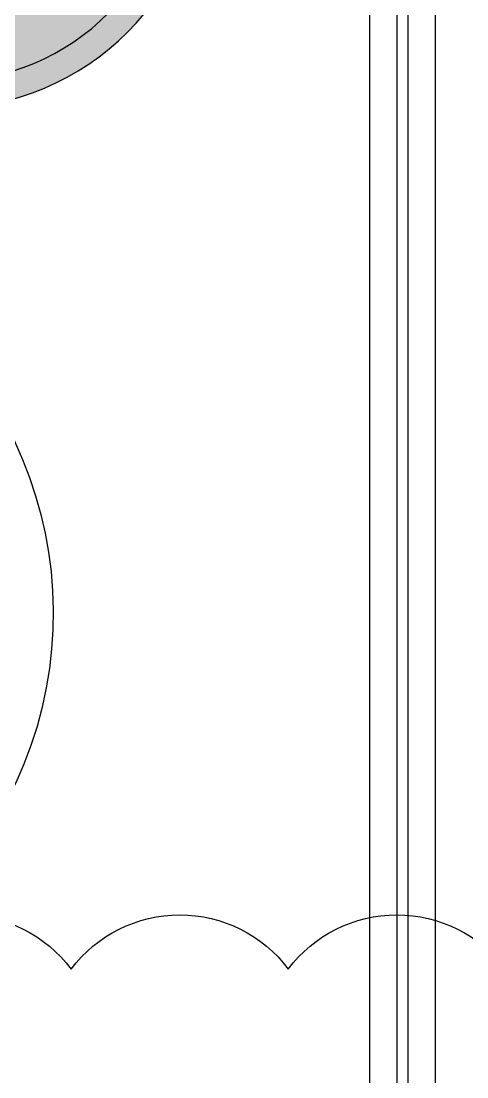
# Model space of a CAD drawing. Header units: inches. Extents: x 16106347 to 16308397, y -515360 to -420631.
# Drawn here: x 16161659 to 16162172, y -488563 to -487347 of the extents above; entities that cross this region are included whole.
import ezdxf

# ---------------------------------------------------------------- set-up
doc = ezdxf.new("R2010")
doc.units = ezdxf.units.IN
doc.header["$LTSCALE"] = 1000
doc.header["$MEASUREMENT"] = 0
doc.layers.get('0').update_dxf_attribs({"color": 1})
for name, color, linetype in [('00', 252, 'Continuous'), ('DIEN HOA', 111, 'Continuous'), ('FURINTURE', 37, 'Continuous')]:
    doc.layers.add(name, color=color, linetype=linetype)
for name, color, linetype, lineweight in [('Dimension', 18, 'Continuous', 5), ('estofado', 7, 'Continuous', 25), ('furn', 250, 'Continuous', 13), ('GLASS', 140, 'Continuous', 25)]:
    doc.layers.add(name, color=color, linetype=linetype, lineweight=lineweight)

# ---------------------------------------------------------------- blocks, each defined once
blk = doc.blocks.new('sofa chair 2')
at = {"layer": 'FURINTURE'}
blk.add_arc((44525.073, 41127.794), 15, 0, 180, dxfattribs=at)
blk = doc.blocks.new('Puff Jamaica')
for points in [[(-0.2475, 0.2107, 0.526537), (-0.2259, 0.1841, -0.475153), (0.2259, 0.1841, 0.526537), (0.2475, 0.2107, 0.462037)], [(-0.2914, 0, 1), (0.2914, 0, 1)], [(-0.2259, 0.1841, -0.526537), (-0.2475, 0.2107, 0.178139), (-0.325, 0, 0.178139), (-0.2475, -0.2107, -0.526537), (-0.2259, -0.1841, -0.172597), (-0.2914, 0, -0.172597)], [(0.325, 0, 0.178139), (0.2475, 0.2107, -0.526537), (0.2259, 0.1841, -0.172597), (0.2914, 0, -0.172597), (0.2259, -0.1841, -0.526537), (0.2475, -0.2107, 0.178139)], [(-0.2259, -0.1841, 0.526537), (-0.2475, -0.2107, 0.462037), (0.2475, -0.2107, 0.526537), (0.2259, -0.1841, -0.475153)]]:
    blk.add_hatch(color=7).paths.add_polyline_path(points)
at = {"layer": 'estofado'}
for radius in [0.325, 0.2914]:
    blk.add_circle((0, 0), radius, dxfattribs=at)
for centre, start, end in [((-0.2276, 0.2048), 163.5018, 274.5757), ((0.2276, 0.2048), 265.4243, 16.4982), ((-0.2276, -0.2048), 85.4243, 196.4982), ((0.2276, -0.2048), 343.5018, 94.5757)]:
    blk.add_arc(centre, 0.0207, start, end, dxfattribs=at)
blk = doc.blocks.new('GLASSFACADE')
at = {"layer": 'FURINTURE', "color": 7}
blk.add_lwpolyline([(356621.598, -8774.339), (356624.598, -8774.339), (356624.598, -8906.402), (356621.598, -8906.402)], close=True, dxfattribs=at)
at = {"layer": 'GLASS'}
blk.add_lwpolyline([(356622.848, -8774.339), (356623.348, -8774.339), (356623.348, -8906.402), (356622.848, -8906.402)], close=True, dxfattribs=at)
blk = doc.blocks.new('zw$8369')
at = {"layer": 'Dimension', "color": 251, "rotation": 360}
blk.add_blockref('GLASSFACADE', (-358084.224, 8659.543, 0.001), dxfattribs=at)
at = {"layer": 'estofado', "color": 251, "xscale": -36.99359717602558, "yscale": 36.99359717602557, "zscale": 36.99359717602557, "rotation": 122.5722778155476}
blk.add_blockref('Puff Jamaica', (-1482.294, -185.798, 0.001), dxfattribs=at)
at = {"layer": 'furn', "color": 251, "xscale": -1.237103113983019, "yscale": 1.23710311398302, "zscale": 1.23710311398302, "rotation": 239.2186205490169}
blk.add_blockref('sofa chair 2', (-73396.552, -21505.372, 0.001), dxfattribs=at)

msp = doc.modelspace()

# ---------------------------------------------------------------- linework, layer by layer
at = {"layer": 'DIEN HOA', "color": 5, "linetype": 'Continuous', "lineweight": 30, "elevation": 0}
msp.add_lwpolyline([(16161216.3, -488439, -0.5), (16161466.3, -488439, -0.5), (16161716.3, -488439, -0.5), (16161966.3, -488439, -0.5), (16162216.3, -488439, -0.5), (16162375.5, -488529.8, -0.5), (16162375.5, -488779.8, -0.5), (16162351.5, -489005.8, -0.5), (16162101.5, -489005.8, -0.5), (16161851.5, -489005.8, -0.5), (16161601.5, -489005.8, -0.5), (16161351.5, -489005.8, -0.5), (16161216.3, -488891, -0.5), (16161216.3, -488641, -0.5)], format="xyb", close=True, dxfattribs=at)

# ---------------------------------------------------------------- block references
at = {"layer": '00', "color": 1, "linetype": 'Continuous', "xscale": 25, "yscale": 25, "zscale": 25}
msp.add_blockref('zw$8369', (16198625.9, -482502.1, 0), dxfattribs=at)

doc.saveas('drawing.dxf')
